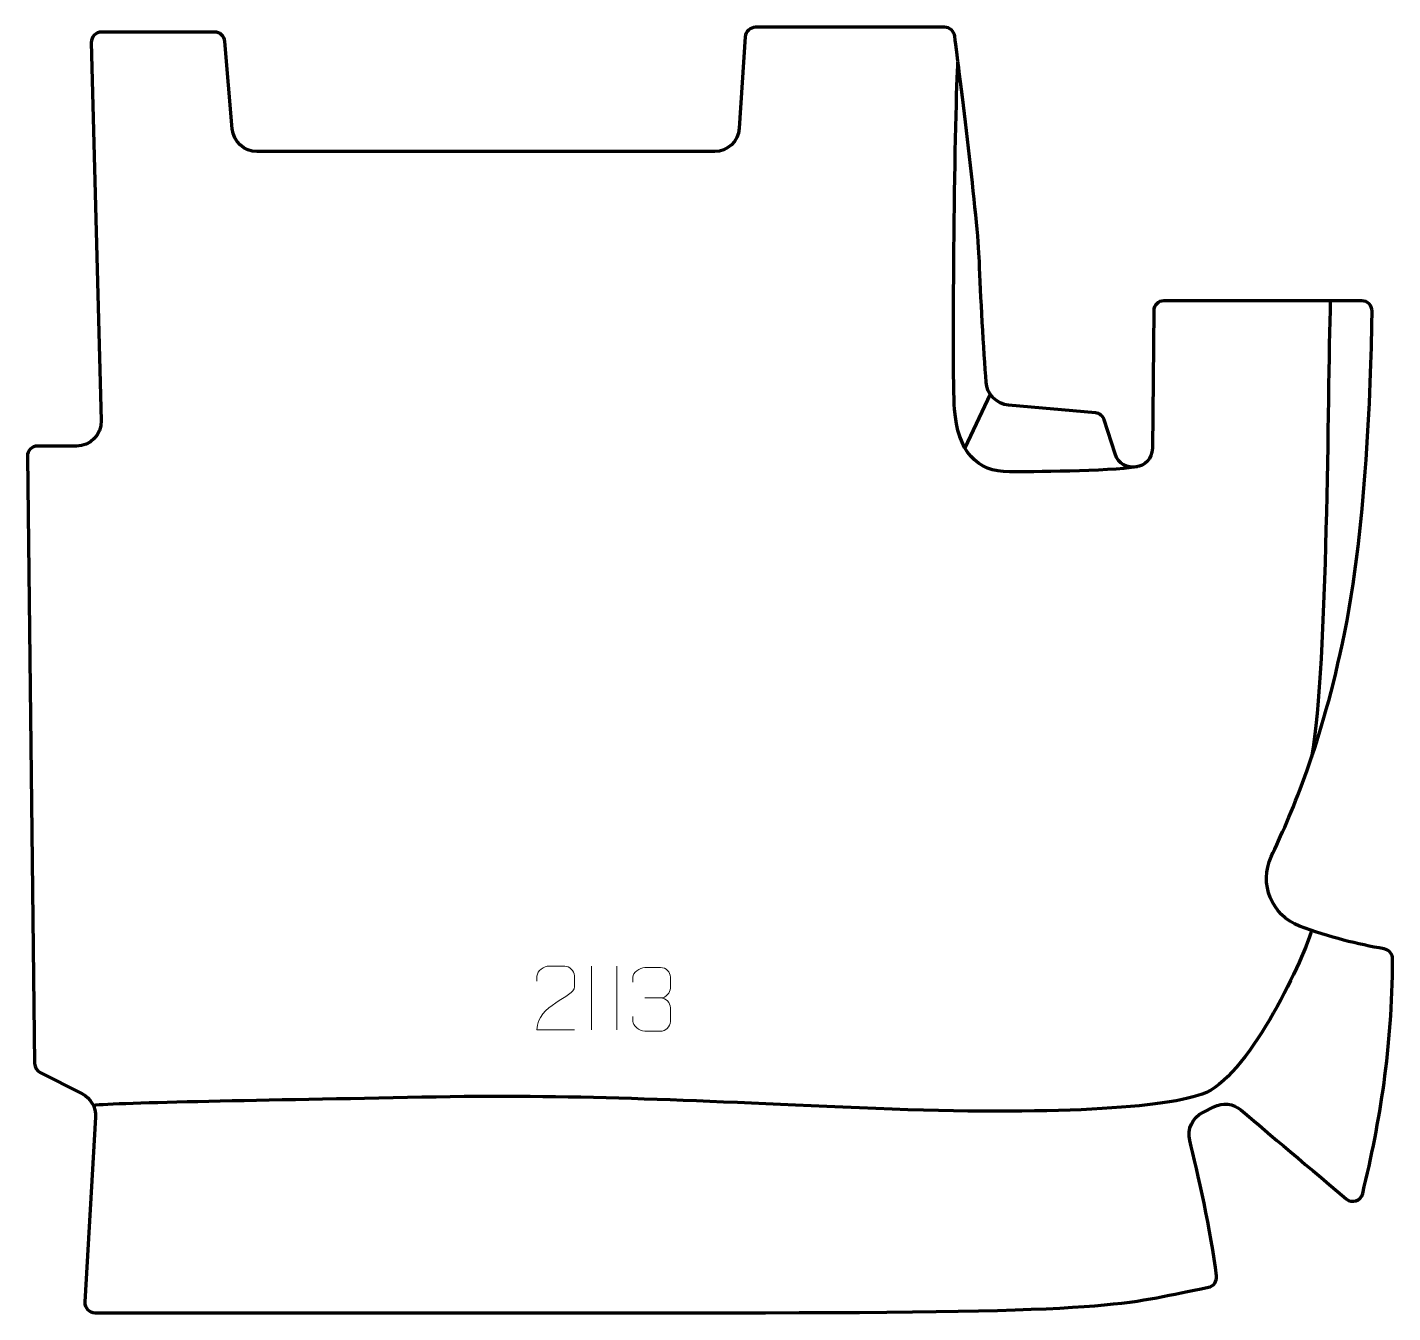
# Model space of a CAD drawing. Header units: millimetres. Extents: x -268 to 268, y -252 to 252.
import ezdxf

# ---------------------------------------------------------------- set-up
doc = ezdxf.new("R2010")
doc.units = ezdxf.units.MM
doc.header["$MEASUREMENT"] = 0
for name, color, linetype in [('layer 1', 7, 'Continuous'), ('layer 2', 7, 'Continuous'), ('layer 3', 7, 'Continuous')]:
    doc.layers.add(name, color=color, linetype=linetype)

msp = doc.modelspace()

# ---------------------------------------------------------------- linework, layer by layer
at = {"layer": 'layer 1', "color": 250, "lineweight": 9}
for points, knots in [([(-53.1067, -141.0879), (-58.0211, -141.0876), (-62.9355, -141.0876), (-67.8496, -141.0879), (-67.8496, -141.0879), (-67.8496, -131.1556), (-53.1986, -128.5144), (-53.1067, -124.2041), (-53.1067, -124.2041), (-53.107, -122.78), (-53.107, -121.3563), (-53.1067, -119.933), (-53.1067, -119.933), (-53.1236, -117.8559), (-55.2464, -116.1311), (-56.9174, -116.1138), (-56.9174, -116.1138), (-58.9906, -116.1142), (-61.0635, -116.1142), (-63.1359, -116.1138), (-63.1359, -116.1138), (-64.958, -116.0973), (-67.7827, -117.8894), (-67.8496, -119.983), (-67.8496, -119.983), (-67.8496, -119.983), (-67.8496, -122.0378), (-67.8496, -122.0378)], [0, 0, 0, 0, 0.125, 0.125, 0.125, 0.125, 0.25, 0.25, 0.25, 0.25, 0.375, 0.375, 0.375, 0.375, 0.5, 0.5, 0.5, 0.5, 0.625, 0.625, 0.625, 0.625, 0.75, 0.75, 0.75, 0.75, 1, 1, 1, 1]), ([(-30.286, -122.3556), (-30.286, -122.3556), (-30.286, -120.4984), (-30.286, -120.4984), (-30.286, -120.4984), (-30.3003, -118.7565), (-27.6358, -116.6384), (-25.5767, -116.6611), (-25.5767, -116.6611), (-23.5126, -116.6611), (-21.4486, -116.6611), (-19.3849, -116.6611), (-19.3849, -116.6611), (-17.1904, -116.6523), (-15.5921, -118.4991), (-15.5477, -120.4112), (-15.5477, -120.4112), (-15.5481, -121.8463), (-15.5481, -123.2814), (-15.5477, -124.7169), (-15.5477, -124.7169), (-15.5963, -126.3704), (-17.1989, -128.6004), (-19.3972, -128.5904), (-19.3972, -128.5904), (-17.1935, -128.6016), (-15.5855, -130.4048), (-15.5315, -132.4643), (-15.5315, -132.4643), (-15.5319, -134.249), (-15.5319, -136.0337), (-15.5315, -137.8188), (-15.5315, -137.8188), (-15.5214, -139.8802), (-17.5763, -141.6433), (-19.3972, -141.6352), (-19.3972, -141.6352), (-21.4625, -141.6349), (-23.5277, -141.6349), (-25.5933, -141.6352), (-25.5933, -141.6352), (-27.7619, -141.6237), (-30.2929, -139.2235), (-30.3115, -137.7617), (-30.3115, -137.7617), (-30.3115, -137.7617), (-30.3115, -135.8531), (-30.3115, -135.8531)], [0, 0, 0, 0, 0.07692308, 0.07692308, 0.07692308, 0.07692308, 0.15384615, 0.15384615, 0.15384615, 0.15384615, 0.23076923, 0.23076923, 0.23076923, 0.23076923, 0.30769231, 0.30769231, 0.30769231, 0.30769231, 0.38461538, 0.38461538, 0.38461538, 0.38461538, 0.46153846, 0.46153846, 0.46153846, 0.46153846, 0.53846154, 0.53846154, 0.53846154, 0.53846154, 0.61538462, 0.61538462, 0.61538462, 0.61538462, 0.69230769, 0.69230769, 0.69230769, 0.69230769, 0.76923077, 0.76923077, 0.76923077, 0.76923077, 0.84615385, 0.84615385, 0.84615385, 0.84615385, 1, 1, 1, 1])]:
    msp.add_open_spline(points, degree=3, knots=knots, dxfattribs=at)
for points in [[(-46.4781, -116.1137), (-46.4781, -116.1137), (-46.4781, -141.0878), (-46.4781, -141.0878)], [(-36.4781, -116.1137), (-36.4781, -116.1137), (-36.4781, -141.0878), (-36.4781, -141.0878)], [(-25.5763, -128.6008), (-25.5763, -128.6008), (-19.3799, -128.6008), (-19.3799, -128.6008)]]:
    msp.add_open_spline(points, degree=3, dxfattribs=at)
at = {"layer": 'layer 2', "color": 230, "lineweight": 200}
msp.add_open_spline([(-245.1211, -247.7696), (-245.1211, -247.7696), (-240.9424, -175.3387), (-240.9424, -175.3387), (-240.9424, -175.3387), (-240.7195, -171.4747), (-242.8093, -167.8464), (-246.2634, -166.1005), (-246.2634, -166.1005), (-246.2634, -166.1005), (-262.6245, -157.83), (-262.6245, -157.83), (-262.6245, -157.83), (-263.9559, -157.1569), (-264.8018, -155.7994), (-264.8198, -154.3079), (-264.8198, -154.3079), (-264.8198, -154.3079), (-267.6692, 83.7664), (-267.6692, 83.7664), (-267.6692, 83.7664), (-267.696, 85.9939), (-265.8976, 87.8142), (-263.6698, 87.8142), (-263.6698, 87.8142), (-263.6698, 87.8142), (-248.4287, 87.8142), (-248.4287, 87.8142), (-248.4287, 87.8142), (-242.9585, 87.8142), (-238.5647, 92.3248), (-238.7083, 97.7932), (-238.7083, 97.7932), (-238.7083, 97.7932), (-242.5966, 246.0326), (-242.5966, 246.0326), (-242.5966, 246.0326), (-242.6555, 248.2819), (-240.8479, 250.1375), (-238.5979, 250.1375), (-238.5979, 250.1375), (-238.5979, 250.1375), (-194.2216, 250.1375), (-194.2216, 250.1375), (-194.2216, 250.1375), (-192.1441, 250.1375), (-190.4123, 248.5468), (-190.2359, 246.4771), (-190.2359, 246.4771), (-190.2359, 246.4771), (-187.3145, 212.2015), (-187.3145, 212.2015), (-187.3145, 212.2015), (-186.8859, 207.1692), (-182.6762, 203.3031), (-177.6259, 203.3031), (-177.6259, 203.3031), (-177.6259, 203.3031), (1.7852, 203.3031), (1.7852, 203.3031), (1.7852, 203.3031), (6.9086, 203.3031), (11.1532, 207.2785), (11.4883, 212.391), (11.4883, 212.391), (11.4883, 212.391), (13.8407, 248.2618), (13.8407, 248.2618), (13.8407, 248.2618), (13.9786, 250.365), (15.7245, 252.0002), (17.832, 252.0002), (17.832, 252.0002), (17.832, 252.0002), (91.994, 252.0002), (91.994, 252.0002), (91.994, 252.0002), (94.0073, 252.0002), (95.7063, 250.5072), (95.9613, 248.5101), (95.9613, 248.5101), (97.8593, 233.6494), (105.1625, 175.6968), (105.6253, 160.1943), (105.6253, 160.1943), (106.0014, 147.5973), (107.44, 125.0372), (108.2521, 112.8815), (108.2521, 112.8815), (108.5714, 108.1017), (112.3232, 104.2678), (117.0948, 103.8441), (117.0948, 103.8441), (117.0948, 103.8441), (151.1351, 100.8229), (151.1351, 100.8229), (151.1351, 100.8229), (152.7427, 100.68), (154.1072, 99.585), (154.5948, 98.0462), (154.5948, 98.0462), (154.5948, 98.0462), (158.8045, 84.7521), (158.8045, 84.7521), (158.8045, 84.7521), (161.3801, 76.6188), (173.3717, 78.4127), (173.4543, 86.9439), (173.4543, 86.9439), (173.4543, 86.9439), (173.9753, 140.799), (173.9753, 140.799), (173.9753, 140.799), (173.9968, 142.9929), (175.7812, 144.7602), (177.9755, 144.7602), (177.9755, 144.7602), (177.9755, 144.7602), (255.6127, 144.7602), (255.6127, 144.7602), (255.6127, 144.7602), (257.8369, 144.7602), (259.6333, 142.9474), (259.6125, 140.7235), (259.6125, 140.7235), (259.4544, 123.8706), (258.182, 57.8055), (247.9906, 10.3781), (247.9906, 10.3781), (238.6973, -32.8691), (227.3058, -57.6489), (220.0541, -73.2297), (220.0541, -73.2297), (215.1374, -83.7929), (220.2696, -96.2703), (231.1662, -100.3949), (231.1662, -100.3949), (243.1557, -104.9334), (253.9063, -107.5172), (264.3464, -109.341), (264.3464, -109.341), (266.2754, -109.678), (267.6844, -111.3544), (267.6692, -113.3126), (267.6692, -113.3126), (267.3947, -148.9312), (262.821, -176.5509), (255.9224, -205.2525), (255.9224, -205.2525), (255.2257, -208.1522), (251.7215, -209.3052), (249.4447, -207.3794), (249.4447, -207.3794), (231.4223, -192.1341), (215.7925, -178.9356), (208.1937, -172.5214), (208.1937, -172.5214), (205.2162, -170.0082), (201.0277, -169.5165), (197.5483, -171.2694), (197.5483, -171.2694), (197.5483, -171.2694), (193.1992, -173.4602), (193.1992, -173.4602), (193.1992, -173.4602), (189.1582, -175.4961), (187.0538, -180.0494), (188.1266, -184.4457), (188.1266, -184.4457), (191.0607, -196.468), (196.6162, -220.4671), (198.6366, -237.6322), (198.6366, -237.6322), (198.8821, -239.7178), (197.4664, -241.6327), (195.403, -242.0247), (195.403, -242.0247), (163.7373, -248.0378), (166.0699, -252.0002), (21.8025, -252.0002), (21.8025, -252.0002), (21.8025, -252.0002), (-241.1276, -252.0002), (-241.1276, -252.0002), (-241.1276, -252.0002), (-243.4274, -252.0002), (-245.2534, -250.0655), (-245.1211, -247.7696)], degree=3, knots=[0, 0, 0, 0, 0.02083333, 0.02083333, 0.02083333, 0.02083333, 0.04166667, 0.04166667, 0.04166667, 0.04166667, 0.0625, 0.0625, 0.0625, 0.0625, 0.08333333, 0.08333333, 0.08333333, 0.08333333, 0.10416667, 0.10416667, 0.10416667, 0.10416667, 0.125, 0.125, 0.125, 0.125, 0.14583333, 0.14583333, 0.14583333, 0.14583333, 0.16666667, 0.16666667, 0.16666667, 0.16666667, 0.1875, 0.1875, 0.1875, 0.1875, 0.20833333, 0.20833333, 0.20833333, 0.20833333, 0.22916667, 0.22916667, 0.22916667, 0.22916667, 0.25, 0.25, 0.25, 0.25, 0.27083333, 0.27083333, 0.27083333, 0.27083333, 0.29166667, 0.29166667, 0.29166667, 0.29166667, 0.3125, 0.3125, 0.3125, 0.3125, 0.33333333, 0.33333333, 0.33333333, 0.33333333, 0.35416667, 0.35416667, 0.35416667, 0.35416667, 0.375, 0.375, 0.375, 0.375, 0.39583333, 0.39583333, 0.39583333, 0.39583333, 0.41666667, 0.41666667, 0.41666667, 0.41666667, 0.4375, 0.4375, 0.4375, 0.4375, 0.45833333, 0.45833333, 0.45833333, 0.45833333, 0.47916667, 0.47916667, 0.47916667, 0.47916667, 0.5, 0.5, 0.5, 0.5, 0.52083333, 0.52083333, 0.52083333, 0.52083333, 0.54166667, 0.54166667, 0.54166667, 0.54166667, 0.5625, 0.5625, 0.5625, 0.5625, 0.58333333, 0.58333333, 0.58333333, 0.58333333, 0.60416667, 0.60416667, 0.60416667, 0.60416667, 0.625, 0.625, 0.625, 0.625, 0.64583333, 0.64583333, 0.64583333, 0.64583333, 0.66666667, 0.66666667, 0.66666667, 0.66666667, 0.6875, 0.6875, 0.6875, 0.6875, 0.70833333, 0.70833333, 0.70833333, 0.70833333, 0.72916667, 0.72916667, 0.72916667, 0.72916667, 0.75, 0.75, 0.75, 0.75, 0.77083333, 0.77083333, 0.77083333, 0.77083333, 0.79166667, 0.79166667, 0.79166667, 0.79166667, 0.8125, 0.8125, 0.8125, 0.8125, 0.83333333, 0.83333333, 0.83333333, 0.83333333, 0.85416667, 0.85416667, 0.85416667, 0.85416667, 0.875, 0.875, 0.875, 0.875, 0.89583333, 0.89583333, 0.89583333, 0.89583333, 0.91666667, 0.91666667, 0.91666667, 0.91666667, 0.9375, 0.9375, 0.9375, 0.9375, 0.95833333, 0.95833333, 0.95833333, 0.95833333, 1, 1, 1, 1], dxfattribs=at)
at = {"layer": 'layer 3', "color": 142, "lineweight": 200}
for points, knots in [([(167.5381, 79.6859), (155.6689, 77.7936), (125.4909, 77.7534), (117.4172, 77.6973), (117.4172, 77.6973), (104.5701, 77.6073), (97.0997, 85.862), (95.9041, 102.2972), (95.9041, 102.2972), (94.7089, 118.7324), (96.131, 222.8262), (97.2129, 238.6119)], [0, 0, 0, 0, 0.25, 0.25, 0.25, 0.25, 0.5, 0.5, 0.5, 0.5, 1, 1, 1, 1]), ([(235.9061, -102.111), (231.8689, -115.5448), (210.3534, -160.3683), (193.0217, -166.3448), (193.0217, -166.3448), (175.6901, -172.3212), (128.4761, -174.7119), (58.5513, -171.7236), (58.5513, -171.7236), (-11.3731, -168.7355), (-52.6106, -166.3448), (-112.9727, -167.54), (-112.9727, -167.54), (-173.3351, -168.7355), (-232.4828, -169.6436), (-241.7955, -170.7633)], [0, 0, 0, 0, 0.2, 0.2, 0.2, 0.2, 0.4, 0.4, 0.4, 0.4, 0.6, 0.6, 0.6, 0.6, 1, 1, 1, 1])]:
    msp.add_open_spline(points, degree=3, knots=knots, dxfattribs=at)
for points in [[(243.224, 144.7604), (242.0288, 106.182), (242.3339, 4.0828), (235.906, -34.2159)], [(109.8744, 108.1215), (109.8744, 108.1215), (99.9049, 87.1708), (99.9049, 87.1708)]]:
    msp.add_open_spline(points, degree=3, dxfattribs=at)

doc.saveas('drawing.dxf')
